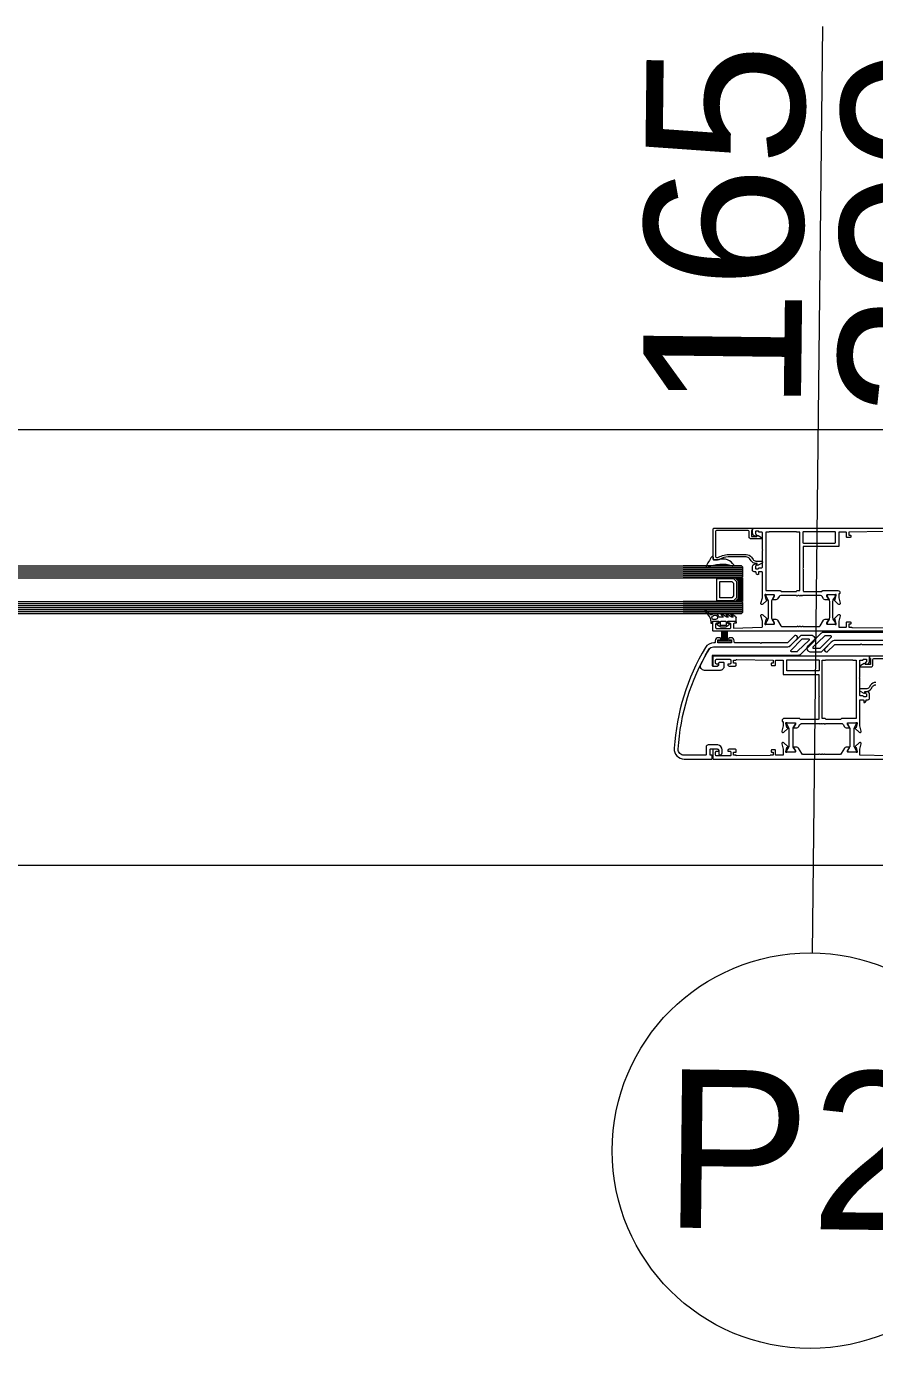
# Model space of a CAD drawing. Header units: centimetres. Extents: x 118932 to 154602, y -32682 to -23521.
# Drawn here: x 126606.2 to 126649, y -27005.3 to -26938.5 of the extents above; entities that cross this region are included whole.
import ezdxf

# ---------------------------------------------------------------- set-up
doc = ezdxf.new("R2010")
doc.units = ezdxf.units.CM
doc.header["$LTSCALE"] = 50
doc.header["$MEASUREMENT"] = 0
for name, color, linetype, lineweight, true_color in [('GEN_00_BL_Yazı', 7, 'Continuous', 0, 0x4f5250), ('GEN_02_TF_Pencere', 7, 'Continuous', 9, 0x6093ac), ('GEN_05_ML_Cam', 7, 'Continuous', 9, 0x637d96), ('GEN_05_ML_Mermer', 7, 'Continuous', 9, 0x9d8692)]:
    doc.layers.add(name, color=color, linetype=linetype, lineweight=lineweight, true_color=true_color)
doc.styles.add('ARIAL', font='arial.ttf')

# ---------------------------------------------------------------- blocks, each defined once
blk = doc.blocks.new('altlık2')
at = {"layer": 'GEN_00_BL_Yazı', "transparency": 33554687}
blk.add_lwpolyline([(1825.68, -66.08), (1831.02, 402.12)], dxfattribs=at)
blk.add_circle((1824.55, -166.08), 100, dxfattribs=at)
at = {"layer": 'GEN_02_TF_Pencere', "linetype": 'Continuous'}
for p, q in [((1775.6, 133.96), (1775.6, 132.78)), ((1789.9, 129.47), (1760.4, 129.47)), ((1790.4, 128.47), (1760.4, 128.47)), ((1790.4, 127.47), (1760.4, 127.47)), ((1771.93, 128.99), (1771.93, 128.99)), ((1775.9, 132.53), (1777.37, 132.53)), ((1777.75, 132.57), (1778.51, 132.74)), ((1789.9, 129.47), (1790.4, 128.97)), ((1790.4, 128.97), (1790.4, 123.97)), ((1790.4, 126.47), (1760.4, 126.47)), ((1790.4, 125.47), (1760.4, 125.47)), ((1790.4, 124.47), (1760.4, 124.47)), ((1789.9, 123.47), (1760.4, 123.47)), ((1777.4, 111.77), (1777.4, 123.17)), ((1777.4, 123.17), (1785.9, 123.17)), ((1778.9, 113.27), (1778.9, 121.67)), ((1778.9, 121.67), (1784.9, 121.67)), ((1784.9, 121.67), (1785.9, 120.67)), ((1785.9, 123.17), (1787.4, 121.67)), ((1785.9, 120.67), (1785.9, 114.27)), ((1790.4, 123.47), (1786.65, 123.47)), ((1786.65, 123.47), (1788.15, 121.97)), ((1786.8, 123.47), (1786.8, 123.32)), ((1787.2, 123.47), (1787.2, 122.92)), ((1787.4, 121.67), (1787.4, 113.27)), ((1787.6, 123.47), (1787.6, 122.52)), ((1788, 123.47), (1788, 122.12)), ((1788.15, 121.97), (1788.15, 112.97)), ((1788.4, 123.47), (1788.4, 111.47)), ((1788.8, 123.47), (1788.8, 111.47)), ((1789.2, 123.47), (1789.2, 111.47)), ((1789.6, 123.47), (1789.6, 111.47)), ((1790.4, 123.97), (1789.9, 123.47)), ((1790, 123.47), (1790, 111.47)), ((1790.4, 123.47), (1790.4, 111.47)), ((1790.4, 111.47), (1790.4, 123.47)), ((1790.4, 123.47), (1790.4, 123.47)), ((1785.9, 114.27), (1784.9, 113.27)), ((1789.9, 111.47), (1760.4, 111.47)), ((1790.4, 110.47), (1760.4, 110.47)), ((1790.4, 109.47), (1760.4, 109.47)), ((1790.4, 108.47), (1760.4, 108.47)), ((1790.4, 107.47), (1760.4, 107.47)), ((1785.9, 111.77), (1777.4, 111.77)), ((1784.9, 113.27), (1778.9, 113.27)), ((1787.4, 113.27), (1785.9, 111.77)), ((1788.15, 112.97), (1786.65, 111.47)), ((1786.65, 111.47), (1790.4, 111.47)), ((1786.8, 111.62), (1786.8, 111.47)), ((1787.2, 112.02), (1787.2, 111.47)), ((1787.6, 112.42), (1787.6, 111.47)), ((1788, 112.82), (1788, 111.47)), ((1789.9, 111.47), (1790.4, 110.97)), ((1790.4, 110.97), (1790.4, 105.97)), ((1790.4, 106.47), (1760.4, 106.47)), ((1789.9, 105.47), (1760.4, 105.47)), ((1771.48, 106.5), (1773.26, 104.34)), ((1774.22, 104.81), (1772, 106.89)), ((1774.5, 100.56), (1774.5, 100.56)), ((1775.1, 100.6), (1775.1, 101.21)), ((1775.4, 101.47), (1778.4, 101.47)), ((1776.77, 102.43), (1775.49, 102.43)), ((1777.04, 105.44), (1775.94, 105.44)), ((1776.18, 104.64), (1776.93, 104.64)), ((1777.4, 104.35), (1777.71, 103.61)), ((1777.59, 102.8), (1777.59, 102.8)), ((1778.42, 103.79), (1777.98, 104.86)), ((1778.4, 100.33), (1778, 100.33)), ((1778.4, 101.47), (1778.4, 100.33)), ((1780.37, 103.5), (1778.89, 103.5)), ((1779.2, 105.21), (1780.25, 103.89)), ((1779.2, 99.62), (1779.2, 101.21)), ((1782.46, 103.52), (1779.41, 105.39)), ((1779.5, 101.47), (1781.8, 101.47)), ((1781.7, 105.21), (1782.75, 103.89)), ((1784.96, 103.52), (1781.91, 105.39)), ((1782.1, 101.21), (1782.1, 99.62)), ((1782.87, 103.5), (1782.51, 103.5)), ((1782.9, 100.33), (1782.9, 101.47)), ((1782.9, 101.47), (1786.85, 101.47)), ((1783.3, 100.33), (1782.9, 100.33)), ((1784.2, 105.21), (1785.25, 103.89)), ((1786.72, 103.97), (1784.41, 105.39)), ((1785.37, 103.5), (1785.01, 103.5)), ((1787.15, 101.74), (1787.15, 103.25)), ((1790.4, 105.97), (1789.9, 105.47)), ((1777.77, 99.69), (1779.4, 98.65)), ((1779.2, 99.62), (1779.2, 99.62)), ((1779.4, 98.65), (1781.9, 98.65)), ((1781.8, 99.36), (1779.5, 99.36)), ((1781.9, 98.65), (1783.53, 99.69))]:
    blk.add_line(p, q, dxfattribs=at)
at = {"layer": 'GEN_02_TF_Pencere', "linetype": 'Continuous', "extrusion": (0, 0, -1)}
for p, q in [((1779.86, 91.57), (1779.86, 96.67)), ((1780.06, 91.57), (1780.06, 96.67)), ((1780.26, 91.57), (1780.26, 96.67)), ((1780.46, 91.57), (1780.46, 96.67)), ((1780.66, 91.57), (1780.66, 96.67)), ((1780.86, 91.57), (1780.86, 96.67)), ((1781.06, 91.57), (1781.06, 96.67)), ((1781.26, 91.57), (1781.26, 96.67)), ((1781.46, 91.57), (1781.46, 96.67)), ((1781.66, 91.57), (1781.66, 96.67)), ((1781.86, 91.57), (1781.86, 96.67)), ((1782.06, 91.57), (1782.06, 96.67)), ((1782.26, 91.57), (1782.26, 96.67)), ((1782.46, 91.57), (1782.46, 96.67)), ((1782.66, 91.57), (1782.66, 96.67)), ((1782.86, 91.57), (1782.86, 96.67))]:
    blk.add_line(p, q, dxfattribs=at)
for points in [[(-1775.9, 148.53), (-1795.1, 148.53, 0.414208), (-1795.4, 148.23), (-1795.4, 147.63, 0.4142), (-1795.1, 147.33), (-1794.9, 147.33), (-1794.9, 144.33), (-1797.6, 144.33), (-1797.8, 144.68, 0.414213), (-1798.21, 144.79), (-1799.92, 143.81, 0.767327), (-1799.74, 143.13), (-1794.7, 143.13, 0.414213), (-1793.7, 144.13), (-1793.7, 146.83, -0.414213), (-1793.2, 147.33), (-1777.3, 147.33, -0.414213), (-1776.8, 146.83), (-1776.8, 134.23, -0.414213), (-1777.3, 133.73), (-1777.82, 133.73, -0.127549), (-1778.16, 133.82, 0.13898), (-1784.1, 135.22), (-1792.26, 135.22, 0.244575), (-1794.88, 133.86), (-1795.69, 132.7, -0.244575), (-1797.16, 131.93), (-1799.95, 131.93, 0.767327), (-1800.23, 130.91), (-1798.25, 129.77, 0.577345), (-1797.8, 130.03), (-1797.8, 130.73), (-1797.16, 130.73, 0.244575), (-1794.7, 132.01), (-1793.89, 133.17, -0.244575), (-1792.26, 134.02), (-1783.12, 134.02, -0.114883), (-1778.76, 132.78, 0.126996), (-1777.79, 132.53), (-1775.9, 132.53, 0.414213), (-1775.6, 132.83), (-1775.6, 148.23, 0.414213), (-1775.9, 148.53)], [(-1802.2, 146.53), (-1802.2, 117.03), (-1809.47, 117.03, 0.368336), (-1809.77, 116.78, -0.368949), (-1810.06, 116.53), (-1817.41, 116.53, -0.379158), (-1817.7, 116.78, 0.367855), (-1818, 117.03), (-1819.3, 117.03), (-1819.3, 146.53), (-1817.7, 146.53), (-1817.7, 146.73), (-1803.8, 146.73), (-1803.8, 146.53), (-1802.2, 146.53)], [(-1837, 146.73), (-1821.2, 146.73, -0.414214), (-1820.9, 146.43), (-1820.9, 141.33, -0.418992), (-1821.2, 141.03), (-1837, 141.03, -0.414214), (-1837.3, 141.33), (-1837.3, 146.43, -0.414214), (-1837, 146.73)], [(-1803.37, 111.7), (-1803.37, 103.22, 0.131653), (-1803.21, 102.62), (-1802.17, 100.82), (-1802.17, 100.46, -0.414213), (-1802.57, 100.06), (-1805.97, 100.06, -0.414214), (-1806.37, 100.46), (-1806.37, 100.82), (-1805.33, 102.62, 0.131652), (-1805.17, 103.22), (-1805.17, 111.7, 0.131652), (-1805.33, 112.3), (-1806.37, 114.1), (-1806.37, 114.46, -0.414214), (-1805.97, 114.86), (-1802.57, 114.86, -0.414213), (-1802.17, 114.46), (-1802.17, 114.1), (-1803.21, 112.3, 0.131652), (-1803.37, 111.7)], [(-1834.28, 111.67), (-1834.28, 103.19, 0.131653), (-1834.12, 102.59), (-1833.08, 100.79), (-1833.08, 100.43, -0.414213), (-1833.48, 100.03), (-1836.88, 100.03, -0.414214), (-1837.28, 100.43), (-1837.28, 100.79), (-1836.24, 102.59, 0.131652), (-1836.08, 103.19), (-1836.08, 111.67, 0.131652), (-1836.24, 112.27), (-1837.28, 114.07), (-1837.28, 114.43, -0.414214), (-1836.88, 114.83), (-1833.48, 114.83, -0.414213), (-1833.08, 114.43), (-1833.08, 114.07), (-1834.12, 112.27, 0.131652), (-1834.28, 111.67)], [(-1771.61, 88.22, -0.119066), (-1755.91, 37.29, -0.442728), (-1760.89, 31.81), (-1774.7, 31.81, -0.414214), (-1775, 32.11), (-1775, 33.51, -0.414214), (-1774.7, 33.81), (-1774.3, 33.81, 0.414214), (-1774, 34.11), (-1774, 36.7, 0.414214), (-1774.3, 37), (-1777.65, 37, 0.363391), (-1778.4, 36.11), (-1778.4, 34.39, -0.273995), (-1778.56, 34.13, -0.570162), (-1780.04, 35.01), (-1780.04, 36.5, -0.363391), (-1777.93, 39), (-1773, 39, -0.414214), (-1772, 38), (-1772, 34.11, 0.414214), (-1771.7, 33.81), (-1760.89, 33.81, 0.418418), (-1757.89, 36.85, 0.119749), (-1773.32, 87.19, 0.252327), (-1775.71, 88.57), (-1812.67, 88.57, -0.198912), (-1814.79, 89.45), (-1818.01, 92.7, -0.602513), (-1817.38, 94.26), (-1816.95, 94.26, -0.198912), (-1816.6, 94.11), (-1813.38, 90.86, 0.198912), (-1812.67, 90.57), (-1799.96, 90.57), (-1799.66, 90.27), (-1799.36, 90.57), (-1786.66, 90.57, 0.414214), (-1786.16, 91.07), (-1786.16, 91.67, -0.414214), (-1784.66, 93.17), (-1783.86, 93.17, -0.414214), (-1783.36, 92.67), (-1783.36, 92.37, -0.414214), (-1783.56, 92.17), (-1784.56, 92.17, 0.414214), (-1784.86, 91.87), (-1784.86, 90.57), (-1782.33, 90.57, -0.267949), (-1782.16, 90.67), (-1780.56, 90.67, -0.267949), (-1780.38, 90.57), (-1777.86, 90.57), (-1777.86, 91.87, 0.414214), (-1778.16, 92.17), (-1779.16, 92.17, -0.414214), (-1779.36, 92.37), (-1779.36, 92.67, -0.414214), (-1778.86, 93.17), (-1778.06, 93.17, -0.414214), (-1776.56, 91.67), (-1776.56, 90.87, 0.414214), (-1776.26, 90.57), (-1775.91, 90.57, -0.267261), (-1771.61, 88.22)], [(-1818.4, 84.27), (-1775.31, 84.27, -0.414214), (-1775.01, 83.97), (-1775.01, 79.17, -0.404536), (-1775.31, 78.86), (-1777.31, 78.86, -0.395584), (-1778.4, 79.77), (-1778.4, 80.37, 0.414214), (-1778.9, 80.87), (-1780.51, 80.87, 0.414214), (-1781.01, 80.37), (-1781.01, 78.69, 0.414214), (-1779.01, 76.69), (-1771.11, 76.69, 0.555369), (-1769.32, 79.57, 0.019709), (-1773.49, 87.29, 0.251881), (-1775.72, 88.57), (-1812.67, 88.57, -0.198912), (-1814.93, 89.51), (-1819.63, 94.21, 0.198908), (-1820.34, 94.5), (-1824.92, 94.5, 0.676642), (-1826.3, 91.05), (-1819.81, 84.86, 0.198925), (-1818.4, 84.27)], [(-1835.05, 94.07), (-1832.03, 94.07, -0.19205), (-1831.82, 93.99), (-1825.93, 88.36, -0.677783), (-1826.13, 87.84), (-1829.42, 87.84, -0.198908), (-1829.64, 87.93), (-1835.27, 93.56, -0.668185), (-1835.05, 94.07)], [(-1814.95, 86.27), (-1817.97, 86.27, -0.19205), (-1818.18, 86.35), (-1824.07, 91.98, -0.677783), (-1823.87, 92.5), (-1820.58, 92.5, -0.198908), (-1820.36, 92.41), (-1814.73, 86.78, -0.668185), (-1814.95, 86.27)]]:
    blk.add_lwpolyline(points, format="xyb", close=True, dxfattribs=at)
for points in [[(-1862.49, 146.9), (-1844.1, 146.53), (-1844.1, 145.03), (-1844.8, 145.03, 0.414214), (-1845.1, 144.73), (-1845.1, 144.13, 0.414214), (-1844.8, 143.83), (-1843.2, 143.83, 0.414214), (-1842.9, 144.13), (-1842.9, 146.23, -0.414214), (-1842.6, 146.53), (-1839.1, 146.53), (-1839.1, 139.53, 0.414213), (-1838.8, 139.23), (-1821.1, 139.23), (-1821.1, 128.43), (-1820.8, 128.13), (-1821.1, 127.83), (-1821.1, 116.83, -0.414214), (-1821.4, 116.53), (-1830.29, 116.53, -0.365977), (-1830.59, 116.78, 0.365977), (-1830.88, 117.03), (-1838.6, 117.03, 0.414214), (-1839.6, 116.03), (-1839.6, 115.73, 0.400802), (-1839.31, 115.43, -0.400802), (-1839.03, 115.13), (-1839.03, 113.37), (-1839.75, 110.67, 0.767196), (-1838.71, 110.07), (-1836.79, 111.99, 0.57735), (-1836.88, 112.32), (-1837.04, 112.37, -0.267949), (-1837.19, 112.51), (-1837.73, 114.53), (-1837.73, 114.83, -0.569919), (-1837.22, 114.93, 0.213422), (-1837, 114.83), (-1833.13, 114.83, -0.414214), (-1832.83, 114.53), (-1832.83, 114.31, -0.137872), (-1832.87, 114.16), (-1833.8, 112.63, 0.585524), (-1833.63, 112.33), (-1832.21, 112.33, 0.261413), (-1831.35, 112.81), (-1830.59, 114.05, -0.261413), (-1829.74, 114.53), (-1820.67, 114.53), (-1820.45, 114.15), (-1820.23, 114.53), (-1819.65, 114.53, 1), (-1819.05, 114.53), (-1818.25, 114.53, 1), (-1817.65, 114.53), (-1809.69, 114.53, -0.261413), (-1808.83, 114.05), (-1808.08, 112.81, 0.261413), (-1807.22, 112.33), (-1805.8, 112.33, 0.585524), (-1805.63, 112.63), (-1806.56, 114.16, -0.137872), (-1806.6, 114.31), (-1806.6, 114.53, -0.414214), (-1806.3, 114.83), (-1802.43, 114.83, 0.213422), (-1802.21, 114.93, -0.569919), (-1801.7, 114.83), (-1801.7, 114.53), (-1802.24, 112.51, -0.267949), (-1802.38, 112.37), (-1802.55, 112.32, 0.57735), (-1802.64, 111.99), (-1800.72, 110.07, 0.767196), (-1799.68, 110.67), (-1800.4, 113.37), (-1800.4, 126.23, -0.414214), (-1800.1, 126.53), (-1798.7, 126.53, -0.414214), (-1798.4, 126.23), (-1798.4, 125.33, 0.463003), (-1798.06, 125.04, 0.372825), (-1797.2, 126.02), (-1797.2, 126.23, -0.414214), (-1796.9, 126.53), (-1796.2, 126.53, 0.414214), (-1795.4, 127.33), (-1795.4, 129.03, 0.414214), (-1796.9, 130.53), (-1797.1, 130.53, 0.414214), (-1797.4, 130.23), (-1797.4, 129.82, 0.380812), (-1797.15, 129.53, -0.365977), (-1796.9, 129.23), (-1796.9, 128.33, -0.414214), (-1797.2, 128.03), (-1798.3, 128.03, -0.365977), (-1798.6, 128.28, 0.369187), (-1798.89, 128.53), (-1800.1, 128.53, -0.414214), (-1800.4, 128.83), (-1800.4, 137.23), (-1800.7, 137.53), (-1800.4, 137.83), (-1800.4, 146.23, -0.414214), (-1800.1, 146.53), (-1798.89, 146.53, 0.365995), (-1798.6, 146.78, -0.365977), (-1798.3, 147.03), (-1797.2, 147.03, -0.414214), (-1796.9, 146.73), (-1796.9, 145.83, -0.374045), (-1797.15, 145.54, 0.366034), (-1797.4, 145.24), (-1797.4, 144.83, 0.414214), (-1797.1, 144.53), (-1796.9, 144.53, 0.414214), (-1795.4, 146.03), (-1795.4, 148.23, 0.414214), (-1795.7, 148.53), (-1795.7, 148.53), (-1874.3, 148.53, 0.414214)], [(-1874.29, 91.77), (-1837.33, 91.77, -0.198912), (-1835.21, 90.89), (-1831.99, 87.64, -0.602513), (-1832.62, 86.08), (-1833.05, 86.08, -0.198912), (-1833.4, 86.23), (-1836.62, 89.48, 0.198912), (-1837.33, 89.77), (-1850.04, 89.77), (-1850.34, 90.07), (-1850.64, 89.77), (-1863.34, 89.77, 0.414214)], [(-1874.3, 96.47), (-1775.7, 96.47, 0.414214), (-1775.4, 96.77), (-1775.4, 101.17, 0.414214), (-1775.7, 101.47), (-1777.7, 101.47, 0.414214), (-1778.4, 100.77, 0.414214), (-1778.1, 100.47), (-1777.3, 100.47, -0.414214), (-1776.8, 99.97), (-1776.8, 98.37, -0.414214), (-1777.3, 97.87), (-1784, 97.87, -0.414214), (-1784.5, 98.37), (-1784.5, 99.97, -0.414214), (-1784, 100.47), (-1783.2, 100.47, 0.414214), (-1782.9, 100.77, 0.414214), (-1783.6, 101.47), (-1786.7, 101.47, 0.414214), (-1787.2, 100.97), (-1787.2, 100.77, 0.414214), (-1786.9, 100.47), (-1786.19, 100.47, -0.414214), (-1785.9, 100.18), (-1785.9, 98.07), (-1800.11, 98.47, -0.405989), (-1800.4, 98.77), (-1800.4, 101.48), (-1799.68, 104.19, 0.767146), (-1800.72, 104.79), (-1802.64, 102.87, 0.577236), (-1802.55, 102.53), (-1802.38, 102.49, -0.267801), (-1802.24, 102.35), (-1801.7, 100.33), (-1801.7, 100.03, -0.569927), (-1802.21, 99.93, 0.213422), (-1802.43, 100.03), (-1806.3, 100.03, -0.414214), (-1806.6, 100.33), (-1806.6, 100.54, -0.138199), (-1806.56, 100.7), (-1805.63, 102.22, 0.585524), (-1805.8, 102.53), (-1807.22, 102.53, 0.261446), (-1808.08, 102.05), (-1809.78, 99.25, -0.261413), (-1810.64, 98.77), (-1818.03, 98.77), (-1818.25, 99.15), (-1818.47, 98.77), (-1819.05, 98.77, 1), (-1819.65, 98.77), (-1820.45, 98.77, 1.025303), (-1821.05, 98.77), (-1828.79, 98.77, -0.261413), (-1829.64, 99.25), (-1831.35, 102.05, 0.261453), (-1832.21, 102.53), (-1833.63, 102.53, 0.585524), (-1833.8, 102.22), (-1832.87, 100.7, -0.137716), (-1832.83, 100.54), (-1832.83, 100.33, -0.414214), (-1833.13, 100.03), (-1837, 100.03, 0.213422), (-1837.22, 99.93, -0.569926), (-1837.73, 100.03), (-1837.73, 100.33), (-1837.19, 102.35, -0.267806), (-1837.04, 102.49), (-1836.88, 102.53, 0.577466), (-1836.79, 102.87), (-1838.71, 104.79, 0.767153), (-1839.75, 104.19), (-1839.03, 101.48), (-1839.03, 98.77, -0.414214), (-1839.33, 98.47), (-1842.6, 98.47, -0.414214), (-1842.9, 98.77), (-1842.9, 100.87, 0.414214), (-1843.2, 101.17), (-1844.8, 101.17, 0.414214), (-1845.1, 100.87), (-1845.1, 100.27, 0.414214), (-1844.8, 99.97), (-1844.1, 99.97), (-1844.1, 98.47), (-1845.6, 98.47), (-1845.6, 98.37), (-1862.8, 98.1)], [(-1874.28, 91.77), (-1837.33, 91.77, -0.198912), (-1835.07, 90.83), (-1830.37, 86.13, 0.198908), (-1829.66, 85.84), (-1825.08, 85.84, 0.676642), (-1823.7, 89.29), (-1830.19, 95.48, 0.198925), (-1831.6, 96.07), (-1831.6, 96.07), (-1874.69, 96.07, -0.414214)]]:
    blk.add_lwpolyline(points, format="xyb", dxfattribs=at)
blk.add_lwpolyline([(-1777.96, 91.57), (-1784.76, 91.57), (-1784.76, 90.67), (-1777.96, 90.67), (-1777.96, 91.57)], close=True, dxfattribs=at)
at = {"layer": 'GEN_02_TF_Pencere', "linetype": 'Continuous'}
for points in [[(1854.3, 83.87), (1775.7, 83.87, 0.414214), (1775.4, 83.57), (1775.4, 79.17, 0.414214), (1775.7, 78.87), (1777.7, 78.87, 0.414214), (1778.4, 79.57, 0.414214), (1778.1, 79.87), (1777.3, 79.87, -0.414214), (1776.8, 80.37), (1776.8, 81.77, -0.414214), (1777.3, 82.27), (1784, 82.27, -0.414214), (1784.5, 81.77), (1784.5, 80.37, -0.414214), (1784, 79.87), (1783.2, 79.87, 0.414214), (1782.9, 79.57, 0.414214), (1783.6, 78.87), (1786.7, 78.87, 0.414214), (1787.2, 79.37), (1787.2, 80.07, 0.414214), (1786.9, 80.37), (1785.9, 80.37), (1785.9, 81.87), (1786.95, 81.87, 0.302139), (1787.22, 82.06, -0.307603), (1787.51, 82.24), (1805.9, 81.87), (1805.9, 80.37), (1805.2, 80.37, 0.414214), (1804.9, 80.07), (1804.9, 79.47, 0.414214), (1805.2, 79.17), (1806.8, 79.17, 0.414214), (1807.1, 79.47), (1807.1, 81.57, -0.414214), (1807.4, 81.87), (1810.9, 81.87), (1810.9, 74.87, 0.414213), (1811.2, 74.57), (1828.9, 74.57), (1828.9, 63.77), (1829.2, 63.47), (1828.9, 63.17), (1828.9, 52.17, -0.414214), (1828.6, 51.87), (1819.71, 51.87, -0.365977), (1819.41, 52.12, 0.365977), (1819.12, 52.37), (1811.4, 52.37, 0.414214), (1810.4, 51.37), (1810.4, 51.07, 0.400802), (1810.69, 50.77, -0.400802), (1810.97, 50.47), (1810.97, 48.71), (1810.25, 46.01, 0.767196), (1811.29, 45.41), (1813.21, 47.33, 0.57735), (1813.12, 47.66), (1812.96, 47.71, -0.267949), (1812.81, 47.85), (1812.27, 49.87), (1812.27, 50.17, -0.569919), (1812.78, 50.27, 0.213422), (1813, 50.17), (1816.87, 50.17, -0.414214), (1817.17, 49.87), (1817.17, 49.65, -0.137872), (1817.13, 49.5), (1816.2, 47.97, 0.585524), (1816.37, 47.67), (1817.79, 47.67, 0.261413), (1818.65, 48.15), (1819.41, 49.39, -0.261413), (1820.26, 49.87), (1829.33, 49.87), (1829.55, 49.49), (1829.77, 49.87), (1830.35, 49.87, 1), (1830.95, 49.87), (1831.75, 49.87, 1), (1832.35, 49.87), (1840.31, 49.87, -0.261413), (1841.17, 49.39), (1841.92, 48.15, 0.261413), (1842.78, 47.67), (1844.2, 47.67, 0.585524), (1844.37, 47.97), (1843.44, 49.5, -0.137872), (1843.4, 49.65), (1843.4, 49.87, -0.414214), (1843.7, 50.17), (1847.57, 50.17, 0.213422), (1847.79, 50.27, -0.569919), (1848.3, 50.17), (1848.3, 49.87), (1847.76, 47.85, -0.267949), (1847.62, 47.71), (1847.45, 47.66, 0.57735), (1847.36, 47.33), (1849.28, 45.41, 0.767196), (1850.32, 46.01), (1849.6, 48.71), (1849.6, 61.57, -0.414214), (1849.9, 61.87), (1851.3, 61.87, -0.414214), (1851.6, 61.57), (1851.6, 60.67, 0.463003), (1851.94, 60.38, 0.372825), (1852.8, 61.36), (1852.8, 61.57, -0.414214), (1853.1, 61.87), (1853.8, 61.87, 0.414214), (1854.6, 62.67), (1854.6, 64.37, 0.414214), (1853.1, 65.87), (1852.9, 65.87, 0.414214), (1852.6, 65.57), (1852.6, 65.16, 0.380812), (1852.85, 64.87, -0.365977), (1853.1, 64.57), (1853.1, 63.67, -0.414214), (1852.8, 63.37), (1851.7, 63.37, -0.365977), (1851.4, 63.62, 0.369187), (1851.11, 63.87), (1849.9, 63.87, -0.414214), (1849.6, 64.17), (1849.6, 72.57), (1849.3, 72.87), (1849.6, 73.17), (1849.6, 81.57, -0.414214), (1849.9, 81.87), (1851.11, 81.87, 0.365995), (1851.4, 82.12, -0.365977), (1851.7, 82.37), (1852.8, 82.37, -0.414214), (1853.1, 82.07), (1853.1, 81.17, -0.374045), (1852.85, 80.88, 0.366034), (1852.6, 80.58), (1852.6, 80.17, 0.414214), (1852.9, 79.87), (1853.1, 79.87, 0.414214), (1854.6, 81.37), (1854.6, 83.57, 0.414214), (1854.3, 83.87)], [(1813, 82.07), (1828.8, 82.07, -0.414214), (1829.1, 81.77), (1829.1, 76.67, -0.418992), (1828.8, 76.37), (1813, 76.37, -0.414214), (1812.7, 76.67), (1812.7, 81.77, -0.414214), (1813, 82.07)], [(1847.8, 81.87), (1847.8, 52.37), (1840.53, 52.37, 0.368336), (1840.23, 52.12, -0.368949), (1839.94, 51.87), (1832.59, 51.87, -0.379158), (1832.3, 52.12, 0.367855), (1832, 52.37), (1830.7, 52.37), (1830.7, 81.87), (1832.3, 81.87), (1832.3, 82.07), (1846.2, 82.07), (1846.2, 81.87), (1847.8, 81.87)], [(1815.72, 47.01), (1815.72, 38.53, 0.131653), (1815.88, 37.93), (1816.92, 36.13), (1816.92, 35.77, -0.414213), (1816.52, 35.37), (1813.12, 35.37, -0.414214), (1812.72, 35.77), (1812.72, 36.13), (1813.76, 37.93, 0.131652), (1813.92, 38.53), (1813.92, 47.01, 0.131652), (1813.76, 47.61), (1812.72, 49.41), (1812.72, 49.77, -0.414214), (1813.12, 50.17), (1816.52, 50.17, -0.414213), (1816.92, 49.77), (1816.92, 49.41), (1815.88, 47.61, 0.131652), (1815.72, 47.01)], [(1846.63, 47.04), (1846.63, 38.56, 0.131653), (1846.79, 37.96), (1847.83, 36.16), (1847.83, 35.8, -0.414213), (1847.43, 35.4), (1844.03, 35.4, -0.414214), (1843.63, 35.8), (1843.63, 36.16), (1844.67, 37.96, 0.131652), (1844.83, 38.56), (1844.83, 47.04, 0.131652), (1844.67, 47.64), (1843.63, 49.44), (1843.63, 49.8, -0.414214), (1844.03, 50.2), (1847.43, 50.2, -0.414213), (1847.83, 49.8), (1847.83, 49.44), (1846.79, 47.64, 0.131652), (1846.63, 47.04)]]:
    blk.add_lwpolyline(points, format="xyb", close=True, dxfattribs=at)
for points in [[(1874.1, 83.87), (1854.9, 83.87, 0.414208), (1854.6, 83.57), (1854.6, 82.97, 0.4142), (1854.9, 82.67), (1855.1, 82.67), (1855.1, 79.67), (1852.4, 79.67), (1852.2, 80.02, 0.414213), (1851.79, 80.13), (1850.08, 79.15, 0.767327), (1850.26, 78.47), (1855.3, 78.47, 0.414213), (1856.3, 79.47), (1856.3, 82.17, -0.414213), (1856.8, 82.67), (1872.7, 82.67, -0.414213)], [(1857.74, 70.56, 0.244575), (1855.12, 69.2), (1854.31, 68.04, -0.244575), (1852.84, 67.27), (1850.05, 67.27, 0.767327), (1849.77, 66.25), (1851.75, 65.11, 0.577345), (1852.2, 65.37), (1852.2, 66.07), (1852.84, 66.07, 0.244575), (1855.3, 67.35), (1856.11, 68.51, -0.244575), (1857.74, 69.36)], [(1864.1, 33.41), (1849.89, 33.81, -0.405989), (1849.6, 34.11), (1849.6, 36.82), (1850.32, 39.53, 0.767146), (1849.28, 40.13), (1847.36, 38.21, 0.577236), (1847.45, 37.87), (1847.62, 37.83, -0.267801), (1847.76, 37.69), (1848.3, 35.67), (1848.3, 35.37, -0.569927), (1847.79, 35.27, 0.213422), (1847.57, 35.37), (1843.7, 35.37, -0.414214), (1843.4, 35.67), (1843.4, 35.88, -0.138199), (1843.44, 36.04), (1844.37, 37.56, 0.585524), (1844.2, 37.87), (1842.78, 37.87, 0.261446), (1841.92, 37.39), (1840.22, 34.59, -0.261413), (1839.36, 34.11), (1831.97, 34.11), (1831.75, 34.49), (1831.53, 34.11), (1830.95, 34.11, 1), (1830.35, 34.11), (1829.55, 34.11, 1.025303), (1828.95, 34.11), (1821.21, 34.11, -0.261413), (1820.36, 34.59), (1818.65, 37.39, 0.261453), (1817.79, 37.87), (1816.37, 37.87, 0.585524), (1816.2, 37.56), (1817.13, 36.04, -0.137716), (1817.17, 35.88), (1817.17, 35.67, -0.414214), (1816.87, 35.37), (1813, 35.37, 0.213422), (1812.78, 35.27, -0.569926), (1812.27, 35.37), (1812.27, 35.67), (1812.81, 37.69, -0.267806), (1812.96, 37.83), (1813.12, 37.87, 0.577466), (1813.21, 38.21), (1811.29, 40.13, 0.767153), (1810.25, 39.53), (1810.97, 36.82), (1810.97, 34.11, -0.414214), (1810.67, 33.81), (1807.4, 33.81, -0.414214), (1807.1, 34.11), (1807.1, 36.21, 0.414214), (1806.8, 36.51), (1805.2, 36.51, 0.414214), (1804.9, 36.21), (1804.9, 35.61, 0.414214), (1805.2, 35.31), (1805.9, 35.31), (1805.9, 33.81), (1804.4, 33.81), (1804.4, 33.71), (1787.2, 33.44), (1787.2, 33.81), (1785.9, 33.81), (1785.9, 35.31), (1786.9, 35.31, 0.414214), (1787.2, 35.61), (1787.2, 36.31, 0.414214), (1786.7, 36.81), (1783.6, 36.81, 0.414214), (1782.9, 36.11, 0.414214), (1783.2, 35.81), (1784, 35.81, -0.414214), (1784.5, 35.31), (1784.5, 33.91, -0.414214), (1784, 33.41), (1777.3, 33.41, -0.414214), (1776.8, 33.91), (1776.8, 35.31, -0.414214), (1777.3, 35.81), (1778.1, 35.81, 0.414214), (1778.4, 36.11, 0.414214), (1777.7, 36.81), (1775.7, 36.81, 0.414214), (1775.4, 36.51), (1775.4, 32.11, 0.414214), (1775.7, 31.81), (1775.7, 31.81), (1874.3, 31.81, 0.414214)]]:
    blk.add_lwpolyline(points, format="xyb", dxfattribs=at)
for centre, major_axis, start_param, end_param in [((1811.24, 116.4), (-42.07, 0), -0.525896, -0.364459), ((1775.2, 133.96), (0.4, 0), 0, 2.615697), ((1772.4, 128.84), (-0.5, 0), -0.364459, 2.238666), ((1780, 118.67), (-13.81, 0), 4.322567, 5.2686), ((1775.9, 132.78), (0.3, 0), 3.141592, 4.71239), ((1777.37, 133.79), (-1.5, 0), 1.570797, 1.82985), ((1780.28, 127.74), (-6.22, 0), 3.576964, 5.001326), ((1785.47, 129.76), (0.5, 0), 4.256018, 6.718556)]:
    blk.add_ellipse(centre, major_axis=major_axis, ratio=0.839387, start_param=start_param, end_param=end_param, dxfattribs=at)
at = {"layer": 'GEN_02_TF_Pencere', "linetype": 'Continuous', "extrusion": (0, 0, -1)}
for centre, major_axis, start_param, end_param in [((1771.76, 106.68), (-0.344, 0), -0.613462, 2.341422), ((1769.21, 101.75), (-5, 0), 2.513261, 2.951049), ((1731.54, 95.35), (-43.37, 0), 2.951051, 3.004915), ((1774.58, 105.11), (0.5, 0), 0.433927, 2.388669), ((1774.8, 100.6), (0.3, 0), 0, 2.964786), ((1775.28, 103.55), (0.5, 0), 2.816668, 4.335689), ((1769.21, 101.75), (5.9, 0), -0.324924, -0.199106), ((1775.49, 102.87), (0.5, 0), 1.570795, 2.942487), ((1775.94, 104.56), (-1, 0), 0.433927, 1.570797), ((1774.58, 105.11), (1.4, 0), 0.573351, 1.194096), ((1775.4, 101.21), (0.3, 0), 3.141592, 4.71239), ((1776.18, 104.2), (-0.5, 0), 0.573352, 1.570799), ((1776.77, 103.31), (1, 0), 0.609354, 1.570797), ((1776.93, 104.2), (0.5, 0), 4.712389, 5.9311), ((1777.04, 104.56), (-1, 0), 1.570796, 2.789507), ((1778, 99.97), (0.4, 0), 2.194458, 4.712387), ((1776.77, 103.31), (-1, 0), 2.789507, 3.75095), ((1778.89, 103.94), (-0.5, 0), -1.570796, -0.352086), ((1779.33, 105.28), (0.15, 0), 2.530321, 5.322407), ((1779.5, 101.21), (-0.3, 0), -0.000001, 1.570797), ((1780.33, 103.94), (-0.1, 0), 4.596502, 5.671923), ((1780.37, 103.68), (-0.2, 0), 1.454902, 4.712389), ((1781.83, 105.28), (0.15, 0), 2.53012, 5.322406), ((1781.8, 101.21), (-0.3, 0), 1.570796, 3.141593), ((1782.51, 103.59), (0.1, 0), 1.570794, 2.180812), ((1782.83, 103.94), (-0.1, 0), 4.596502, 5.671923), ((1782.87, 103.68), (-0.2, 0), 1.454902, 4.712389), ((1783.3, 99.97), (-0.4, 0), 1.570797, 4.088726), ((1784.33, 105.28), (0.15, 0), 2.530321, 5.322407), ((1785.01, 103.59), (0.1, 0), 1.570794, 2.180812), ((1785.33, 103.94), (-0.1, 0), 4.596502, 5.671923), ((1785.37, 103.68), (-0.2, 0), 1.454902, 4.712389), ((1786.15, 103.25), (-1, 0), 2.180815, 3.141593), ((1786.85, 101.74), (-0.3, 0), 3.141592, 4.71239), ((1779.5, 99.62), (0.3, 0), 1.570796, 3.141593), ((1781.8, 99.62), (0.3, 0), -0.000001, 1.570797)]:
    blk.add_ellipse(centre, major_axis=major_axis, ratio=0.881548, start_param=start_param, end_param=end_param, dxfattribs=at)
at = {"layer": 'GEN_05_ML_Cam'}
for p, q in [((1154.9, 129.47), (1789.9, 129.47)), ((1154.9, 128.47), (1790.4, 128.47)), ((1154.9, 127.47), (1790.4, 127.47)), ((1154.9, 126.47), (1790.4, 126.47)), ((1154.9, 125.47), (1790.4, 125.47)), ((1154.9, 124.47), (1790.4, 124.47)), ((1154.9, 123.47), (1790.4, 123.47)), ((1154.9, 111.47), (1790.4, 111.47)), ((1154.9, 110.47), (1790.4, 110.47)), ((1154.9, 109.47), (1790.4, 109.47)), ((1154.9, 108.47), (1790.4, 108.47)), ((1154.9, 107.47), (1790.4, 107.47)), ((1154.9, 106.47), (1790.4, 106.47)), ((1154.9, 105.47), (1789.9, 105.47))]:
    blk.add_line(p, q, dxfattribs=at)
at = {"layer": 'GEN_05_ML_Mermer'}
blk.add_lwpolyline([(2650, 198.22), (1000, 198.22), (1000, -21.79), (2650, -21.79)], close=True, dxfattribs=at)
at = {"layer": 'GEN_00_BL_Yazı', "transparency": 33554687, "char_height": 80, "attachment_point": 3, "style": 'ARIAL'}
for s, insert, rotation in [('\\A1;165', (1741.97, 394.27), 89.34726), ('\\A1;200', (1840.8, 391.46), 89.34726), ('\\A1;P2', (1887.37, -126.45), 359.34726)]:
    blk.add_mtext_dynamic_manual_height_columns(s, width=23617.9314, gutter_width=12500, heights=[2585.27], dxfattribs=dict(at, insert=insert, rotation=rotation))
blk = doc.blocks.new('P2_')
at = {"linetype": 'ByBlock', "rotation": 179.9999999999991}
blk.add_blockref('altlık2', (5535.4, 1474.36), dxfattribs=at)
blk = doc.blocks.new('DOGRAMA LEVEL -1 D BLOK')
at = {"linetype": 'ByBlock', "xscale": 0.1, "yscale": 0.1, "zscale": 0.1, "rotation": 180.000000000001}
blk.add_blockref('P2_', (-795.712, 243.723), dxfattribs=at)

msp = doc.modelspace()

# ---------------------------------------------------------------- block references
msp.add_blockref('DOGRAMA LEVEL -1 D BLOK', (127812.567, -27075.021, 0))

doc.saveas('drawing.dxf')
